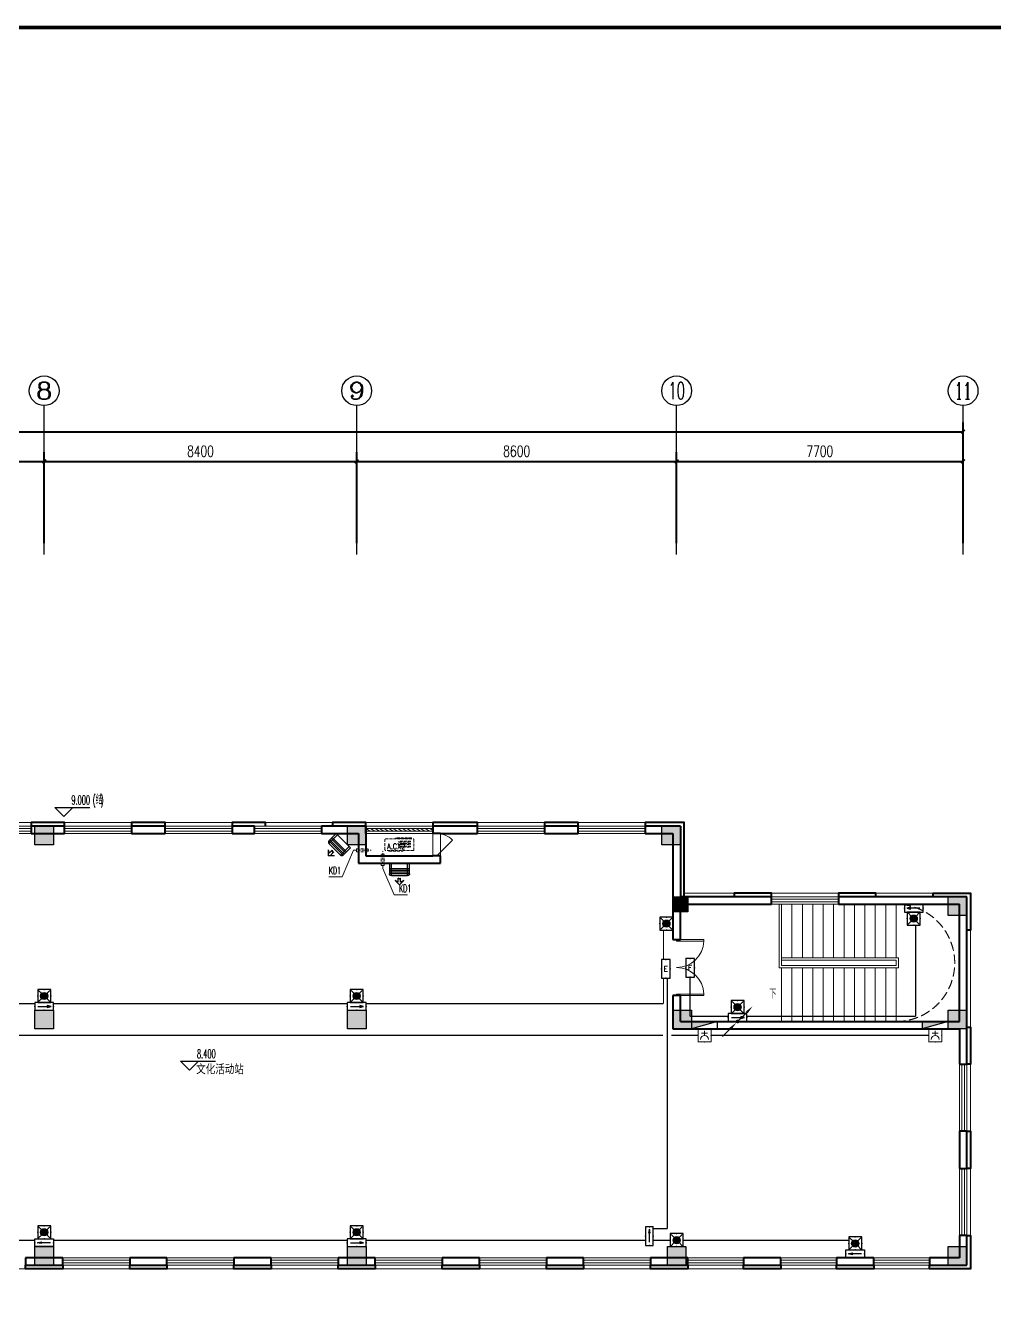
# Model space of a CAD drawing. Extents: x 491024 to 1725648, y 860327 to 1705161.
# Drawn here: x 806231 to 832273, y 1017576 to 1051969 of the extents above; entities that cross this region are included whole.
import ezdxf
from ezdxf.enums import TextEntityAlignment as Align

# ---------------------------------------------------------------- set-up
doc = ezdxf.new("R2010")
doc.units = 0
doc.header["$LTSCALE"] = 1000
doc.header["$MEASUREMENT"] = 0
for name, pattern in [('__DASH', [0.35, 0.25, -0.1]), ('DASH', [0.35, 0.25, -0.1]), ('HIDDEN', [0.375, 0.25, -0.125])]:
    doc.linetypes.add(name, pattern=pattern)
doc.layers.get('Defpoints').update_dxf_attribs({"color": 8})
for name, color, linetype in [('A-AC', 8, 'Continuous'), ('AXIS', 8, 'Continuous'), ('AXIS_TEXT', 8, 'Continuous'), ('C-AXIS(轴号)', 8, 'Continuous'), ('C-AXIS-T(字)', 8, 'Continuous'), ('DIM_ELEV', 8, 'Continuous'), ('DIM_SYMB', 8, 'Continuous'), ('EQUIP-照明', 3, 'Continuous'), ('EQUIP_消火栓', 7, 'Continuous'), ('LWIRE', 4, 'Continuous'), ('PUB_TEXT', 8, 'Continuous'), ('S-COLU-HATCH', 8, 'Continuous'), ('S-COLU-LINE1', 8, 'Continuous'), ('WIRE-应急', 1, 'DASH'), ('图框', 140, 'Continuous')]:
    doc.layers.add(name, color=color, linetype=linetype)
for name, color, linetype, lineweight in [('EQUIP-消防', 3, 'Continuous', 18), ('STAIR', 8, 'Continuous', 18), ('WALL', 8, 'Continuous', 40), ('WINDOW', 8, 'Continuous', 15), ('ZC', 6, 'Continuous', 40), ('平面-看线', 8, 'Continuous', 15), ('平面-空调室内机', 8, 'Continuous', 9), ('平面-空调预留孔', 8, 'Continuous', 15)]:
    doc.layers.add(name, color=color, linetype=linetype, lineweight=lineweight)
doc.styles.add('_TCH_AXIS', font='COMPLEX', dxfattribs={"bigfont": 'GBCBIG'})
doc.styles.add('_TCH_DIM', font='SIMPLEX.shx', dxfattribs={"width": 0.7, "bigfont": 'GBCBIG.shx'})
doc.styles.add('_TCH_DIM_T3', font='SIMPLEX', dxfattribs={"width": 0.705882, "bigfont": 'GBCBIG'})
doc.styles.add('_TEL_DIM', font='SIMPLEX', dxfattribs={"width": 0.8, "height": 3.5, "bigfont": 'HZTXT'})
doc.styles.add('COMPLEX', font='COMPLEX')
doc.styles.get("Standard").update_dxf_attribs({"font": 'gbenor.shx', "bigfont": 'gbcbig.shx'})
doc.dimstyles.new('_TCH_ARCH&&100', dxfattribs={"dimtxt": 297.5, "dimasz": 100, "dimexe": 250, "dimexo": 300, "dimgap": 126.25, "dimtad": 1, "dimdec": 0, "dimzin": 0, "dimdsep": 46, "dimtxsty": '_TCH_DIM_T3', "dimblk": 'ARCHTICK', "dimcen": 0.09, "dimclrt": 7, "dimazin": 2, "dimtfac": 1, "dimtdec": 0, "dimtix": 1, "dimtmove": 2, "dimatfit": 3, "dimfxl": 1, "dimtolj": 1, "dimtzin": 0, "dimarcsym": 0})

# ---------------------------------------------------------------- blocks, each defined once
blk = doc.blocks.new('dongkong')
at = {"layer": '平面-空调预留孔', "linetype": 'HIDDEN', "ltscale": 0.3}
for p, q in [((-603796, 210900), (-603796, 210431)), ((-603836, 210821), (-603836, 210511)), ((-603836, 210821), (-603756, 210821)), ((-603756, 210821), (-603756, 210511))]:
    blk.add_line(p, q, dxfattribs=at)
blk.add_lwpolyline([(-603756, 210511), (-603836, 210511)], dxfattribs=at)
blk = doc.blocks.new('QER5Y5WE3')
for p, q in [((-194, 188), (-1, 388)), ((72, 389), (-156, 153)), ((360, -17), (-29, 359)), ((389, 14), (0, 389)), ((72, 389), (387, 86)), ((236, 408), (404, 419)), ((326, 383), (236, 408)), ((326, 383), (253, 308)), ((399, 251), (404, 419)), ((194, -188), (-194, 188)), ((292, -73), (-90, 296)), ((321, -43), (-61, 326)), ((387, 86), (159, -151)), ((388, 13), (194, -188)), ((297, 307), (253, 308)), ((299, 264), (297, 307)), ((372, 340), (299, 264)), ((399, 251), (372, 340))]:
    blk.add_line(p, q)
for centre, start, end in [((36, 352), 46.0154, 136.0154), ((351, 49), 316.0154, 46.0154)]:
    blk.add_arc(centre, 51.3, start, end)
blk = doc.blocks.new('ferre')
at = {"layer": '平面-空调预留孔', "linetype": 'DASH', "ltscale": 0.3}
for p, q in [((93393, 115403), (93393, 115393)), ((93403, 115383), (93756, 115383)), ((93766, 115393), (93766, 115403))]:
    blk.add_line(p, q, dxfattribs=at)
blk.add_lwpolyline([(94046, 115403), (93306, 115403, -0.414214), (93286, 115423), (93286, 115693, -0.414214), (93306, 115713), (94046, 115713, -0.414214), (94066, 115693), (94066, 115423, -0.414214)], format="xyb", close=True, dxfattribs=at)
for points in [[(93997, 115743), (93577, 115743), (93577, 115727), (93997, 115727)], [(93975, 115655), (93660, 115655), (93660, 115626), (93975, 115626)], [(93975, 115589), (93660, 115589), (93660, 115560), (93975, 115560)], [(93975, 115523), (93660, 115523), (93660, 115494), (93975, 115494)]]:
    blk.add_lwpolyline(points, close=True, dxfattribs=at)
for centre, start, end in [((93403, 115393), 180, 270), ((93756, 115393), 270, 0)]:
    blk.add_arc(centre, 10, start, end, dxfattribs=at)
at = {"layer": '平面-空调预留孔', "linetype": 'DASH', "ltscale": 0.3, "style": '_TCH_DIM', "width": 0.705882}
blk.add_text('A.CX2', height=146.9, dxfattribs=at).set_placement((93345, 115443))
blk = doc.blocks.new('fergve')
blk.add_blockref('ferre', (25670, -60416))
blk = doc.blocks.new('rewerwer')
at = {"layer": 'S-COLU-HATCH'}
h = blk.add_hatch(color=256, dxfattribs=at)
h.dxf.hatch_style = 1
h.paths.add_polyline_path([(1340138, 1149256), (1340638, 1149256), (1340638, 1148756), (1340138, 1148756)])
h = blk.add_hatch(color=256, dxfattribs=at)
h.dxf.hatch_style = 1
h.paths.add_polyline_path([(1348538, 1149256), (1349038, 1149256), (1349038, 1148756), (1348538, 1148756)])
h = blk.add_hatch(color=256, dxfattribs=at)
h.dxf.hatch_style = 1
h.paths.add_polyline_path([(1356988, 1149256), (1357488, 1149256), (1357488, 1148756), (1356988, 1148756)])
h = blk.add_hatch(color=256, dxfattribs=at)
h.dxf.hatch_style = 1
h.paths.add_polyline_path([(1357288, 1147356), (1357688, 1147356), (1357688, 1146956), (1357288, 1146956)])
h = blk.add_hatch(color=256, dxfattribs=at)
h.dxf.hatch_style = 1
h.paths.add_polyline_path([(1364688, 1147356), (1365188, 1147356), (1365188, 1146856), (1364688, 1146856)])
h = blk.add_hatch(color=256, dxfattribs=at)
h.dxf.hatch_style = 1
h.paths.add_polyline_path([(1340138, 1144306), (1340638, 1144306), (1340638, 1143806), (1340138, 1143806)])
h = blk.add_hatch(color=256, dxfattribs=at)
h.dxf.hatch_style = 1
h.paths.add_polyline_path([(1348538, 1144306), (1349038, 1144306), (1349038, 1143806), (1348538, 1143806)])
h = blk.add_hatch(color=256, dxfattribs=at)
h.dxf.hatch_style = 1
h.paths.add_polyline_path([(1357288, 1144306), (1357788, 1144306), (1357788, 1143806), (1357288, 1143806)])
h = blk.add_hatch(color=256, dxfattribs=at)
h.dxf.hatch_style = 1
h.paths.add_polyline_path([(1364688, 1144306), (1365188, 1144306), (1365188, 1143806), (1364688, 1143806)])
h = blk.add_hatch(color=256, dxfattribs=at)
h.dxf.hatch_style = 1
h.paths.add_polyline_path([(1340138, 1137956), (1340638, 1137956), (1340638, 1137456), (1340138, 1137456)])
h = blk.add_hatch(color=256, dxfattribs=at)
h.dxf.hatch_style = 1
h.paths.add_polyline_path([(1348538, 1137956), (1349038, 1137956), (1349038, 1137456), (1348538, 1137456)])
h = blk.add_hatch(color=256, dxfattribs=at)
h.dxf.hatch_style = 1
h.paths.add_polyline_path([(1357138, 1137956), (1357638, 1137956), (1357638, 1137456), (1357138, 1137456)])
h = blk.add_hatch(color=256, dxfattribs=at)
h.dxf.hatch_style = 1
h.paths.add_polyline_path([(1364688, 1137956), (1365188, 1137956), (1365188, 1137456), (1364688, 1137456)])
at = {"layer": 'S-COLU-LINE1'}
for points in [[(1340138, 1149256), (1340638, 1149256), (1340638, 1148756), (1340138, 1148756)], [(1348538, 1149256), (1349038, 1149256), (1349038, 1148756), (1348538, 1148756)], [(1356988, 1149256), (1357488, 1149256), (1357488, 1148756), (1356988, 1148756)], [(1357288, 1147356), (1357688, 1147356), (1357688, 1146956), (1357288, 1146956)], [(1364688, 1147356), (1365188, 1147356), (1365188, 1146856), (1364688, 1146856)], [(1340138, 1144306), (1340638, 1144306), (1340638, 1143806), (1340138, 1143806)], [(1348538, 1144306), (1349038, 1144306), (1349038, 1143806), (1348538, 1143806)], [(1357288, 1144306), (1357788, 1144306), (1357788, 1143806), (1357288, 1143806)], [(1364688, 1144306), (1365188, 1144306), (1365188, 1143806), (1364688, 1143806)], [(1340138, 1137956), (1340638, 1137956), (1340638, 1137456), (1340138, 1137456)], [(1348538, 1137956), (1349038, 1137956), (1349038, 1137456), (1348538, 1137456)], [(1357138, 1137956), (1357638, 1137956), (1357638, 1137456), (1357138, 1137456)], [(1364688, 1137956), (1365188, 1137956), (1365188, 1137456), (1364688, 1137456)]]:
    blk.add_lwpolyline(points, close=True, dxfattribs=at)
blk = doc.blocks.new('_ArchTick')
at = {"color": 0, "linetype": 'ByBlock', "const_width": 0.4}
blk.add_lwpolyline([(-0.5, -0.5), (0.5, 0.5)], dxfattribs=at)
blk = doc.blocks.new('*D102')
at = {"layer": 'AXIS', "color": 0, "lineweight": -2, "transparency": 16777216}
for p, q in [((1293188, 1002439), (1293188, 1005689)), ((1365088, 1002439), (1365088, 1005689)), ((1293188, 1005439), (1365088, 1005439))]:
    blk.add_line(p, q, dxfattribs=at)
at = {"layer": 'Defpoints', "color": 0, "transparency": 16777216}
for p in [(1365088, 1005439), (1293188, 1002139), (1365088, 1002139)]:
    blk.add_point(p, dxfattribs=at)
at = {"layer": 'AXIS', "color": 0, "lineweight": -2, "transparency": 16777216, "xscale": 100, "yscale": 100, "zscale": 100, "rotation": 180}
blk.add_blockref('_ArchTick', (1293188, 1005439), dxfattribs=at)
at = {"layer": 'AXIS', "color": 0, "lineweight": -2, "transparency": 16777216, "xscale": 100, "yscale": 100, "zscale": 100}
blk.add_blockref('_ArchTick', (1365088, 1005439), dxfattribs=at)
at = {"layer": 'AXIS', "color": 7, "transparency": 16777216, "insert": (1329138, 1005714), "char_height": 297.5, "attachment_point": 5, "style": '_TCH_DIM_T3'}
blk.add_mtext('\\A1;71900', dxfattribs=at)
blk = doc.blocks.new('*D94')
at = {"layer": 'AXIS', "color": 0, "lineweight": -2, "transparency": 16777216}
for p, q in [((1332588, 1002439), (1332588, 1004889)), ((1332588, 1004639), (1340388, 1004639)), ((1340388, 1002439), (1340388, 1004889))]:
    blk.add_line(p, q, dxfattribs=at)
at = {"layer": 'Defpoints', "color": 0, "transparency": 16777216}
for p in [(1340388, 1004639), (1332588, 1002139), (1340388, 1002139)]:
    blk.add_point(p, dxfattribs=at)
at = {"layer": 'AXIS', "color": 0, "lineweight": -2, "transparency": 16777216, "xscale": 100, "yscale": 100, "zscale": 100, "rotation": 180}
blk.add_blockref('_ArchTick', (1332588, 1004639), dxfattribs=at)
at = {"layer": 'AXIS', "color": 0, "lineweight": -2, "transparency": 16777216, "xscale": 100, "yscale": 100, "zscale": 100}
blk.add_blockref('_ArchTick', (1340388, 1004639), dxfattribs=at)
at = {"layer": 'AXIS', "color": 7, "transparency": 16777216, "insert": (1336488, 1004914), "char_height": 297.5, "attachment_point": 5, "style": '_TCH_DIM_T3'}
blk.add_mtext('\\A1;7800', dxfattribs=at)
blk = doc.blocks.new('*D93')
at = {"layer": 'AXIS', "color": 0, "lineweight": -2, "transparency": 16777216}
for p, q in [((1340388, 1002439), (1340388, 1004889)), ((1340388, 1004639), (1348788, 1004639)), ((1348788, 1002439), (1348788, 1004889))]:
    blk.add_line(p, q, dxfattribs=at)
at = {"layer": 'Defpoints', "color": 0, "transparency": 16777216}
for p in [(1348788, 1004639), (1340388, 1002139), (1348788, 1002139)]:
    blk.add_point(p, dxfattribs=at)
at = {"layer": 'AXIS', "color": 0, "lineweight": -2, "transparency": 16777216, "xscale": 100, "yscale": 100, "zscale": 100, "rotation": 180}
blk.add_blockref('_ArchTick', (1340388, 1004639), dxfattribs=at)
at = {"layer": 'AXIS', "color": 0, "lineweight": -2, "transparency": 16777216, "xscale": 100, "yscale": 100, "zscale": 100}
blk.add_blockref('_ArchTick', (1348788, 1004639), dxfattribs=at)
at = {"layer": 'AXIS', "color": 7, "transparency": 16777216, "insert": (1344588, 1004914), "char_height": 297.5, "attachment_point": 5, "style": '_TCH_DIM_T3'}
blk.add_mtext('\\A1;8400', dxfattribs=at)
blk = doc.blocks.new('*D92')
at = {"layer": 'AXIS', "color": 0, "lineweight": -2, "transparency": 16777216}
for p, q in [((1348788, 1002439), (1348788, 1004889)), ((1348788, 1004639), (1357388, 1004639)), ((1357388, 1002439), (1357388, 1004889))]:
    blk.add_line(p, q, dxfattribs=at)
at = {"layer": 'Defpoints', "color": 0, "transparency": 16777216}
for p in [(1357388, 1004639), (1348788, 1002139), (1357388, 1002139)]:
    blk.add_point(p, dxfattribs=at)
at = {"layer": 'AXIS', "color": 0, "lineweight": -2, "transparency": 16777216, "xscale": 100, "yscale": 100, "zscale": 100, "rotation": 180}
blk.add_blockref('_ArchTick', (1348788, 1004639), dxfattribs=at)
at = {"layer": 'AXIS', "color": 0, "lineweight": -2, "transparency": 16777216, "xscale": 100, "yscale": 100, "zscale": 100}
blk.add_blockref('_ArchTick', (1357388, 1004639), dxfattribs=at)
at = {"layer": 'AXIS', "color": 7, "transparency": 16777216, "insert": (1353088, 1004914), "char_height": 297.5, "attachment_point": 5, "style": '_TCH_DIM_T3'}
blk.add_mtext('\\A1;8600', dxfattribs=at)
blk = doc.blocks.new('*D91')
at = {"layer": 'AXIS', "color": 0, "lineweight": -2, "transparency": 16777216}
for p, q in [((1357388, 1002439), (1357388, 1004889)), ((1357388, 1004639), (1365088, 1004639)), ((1365088, 1002439), (1365088, 1004889))]:
    blk.add_line(p, q, dxfattribs=at)
at = {"layer": 'Defpoints', "color": 0, "transparency": 16777216}
for p in [(1365088, 1004639), (1357388, 1002139), (1365088, 1002139)]:
    blk.add_point(p, dxfattribs=at)
at = {"layer": 'AXIS', "color": 0, "lineweight": -2, "transparency": 16777216, "xscale": 100, "yscale": 100, "zscale": 100, "rotation": 180}
blk.add_blockref('_ArchTick', (1357388, 1004639), dxfattribs=at)
at = {"layer": 'AXIS', "color": 0, "lineweight": -2, "transparency": 16777216, "xscale": 100, "yscale": 100, "zscale": 100}
blk.add_blockref('_ArchTick', (1365088, 1004639), dxfattribs=at)
at = {"layer": 'AXIS', "color": 7, "transparency": 16777216, "insert": (1361238, 1004914), "char_height": 297.5, "attachment_point": 5, "style": '_TCH_DIM_T3'}
blk.add_mtext('\\A1;7700', dxfattribs=at)
blk = doc.blocks.new('$DorLib2D$00000114')
at = {"color": 0}
blk.add_line((0.5, 0), (-0.207, 0.707), dxfattribs=at)
blk.add_arc((0.5, 0), 1, 135, 180, dxfattribs=at)
blk = doc.blocks.new('$WINLIB2D$00000001')
at = {"color": 0}
for points in [[(-0.5, 0.5), (-0.5, -0.5)], [(-0.5, 0.5), (0.5, 0.5)], [(0.5, -0.5), (0.5, 0.5)], [(0.5, 0.167), (-0.5, 0.167)], [(0.5, -0.167), (-0.5, -0.167)], [(-0.5, -0.5), (0.5, -0.5)]]:
    blk.add_lwpolyline(points, dxfattribs=at)
blk = doc.blocks.new('$DorLib2D$00000002')
for p, q in [((-0.5, 0), (-0.5, 0.4875)), ((-0.475, 0.4875), (-0.5, 0.4875)), ((-0.475, 0), (-0.475, 0.4875)), ((0.475, 0), (0.475, 0.4875)), ((0.475, 0.4875), (0.5, 0.4875)), ((0.5, 0), (0.5, 0.4875)), ((-0.5, 0), (-0.475, 0)), ((0.5, 0), (0.475, 0))]:
    blk.add_line(p, q)
at = {"lineweight": 13}
for centre, start, end in [((-0.4875, 0), 0, 88.53072), ((0.4875, 0), 91.46928, 180)]:
    blk.add_arc(centre, 0.4875, start, end, dxfattribs=at)
blk = doc.blocks.new('$WINLIB2D$00000039')
at = {"color": 0}
for points in [[(-0.5, 0.5), (-0.5, -0.5)], [(0.5, 0.5), (-0.5, 0.5)], [(0.5, -0.5), (0.5, 0.5)], [(-0.5, 0.167), (0.5, 0.167)], [(-0.452, -0.167), (-0.5, 0.084)], [(-0.384, -0.167), (-0.448, 0.167)], [(-0.316, -0.167), (-0.38, 0.167)], [(-0.248, -0.167), (-0.312, 0.167)], [(-0.18, -0.167), (-0.244, 0.167)], [(-0.112, -0.167), (-0.176, 0.167)], [(-0.044, -0.167), (-0.108, 0.167)], [(0.024, -0.167), (-0.04, 0.167)], [(0.092, -0.167), (0.028, 0.167)], [(0.16, -0.167), (0.096, 0.167)], [(0.228, -0.167), (0.164, 0.167)], [(0.296, -0.167), (0.232, 0.167)], [(0.364, -0.167), (0.3, 0.167)], [(0.432, -0.167), (0.368, 0.167)], [(0.5, -0.167), (0.436, 0.167)], [(-0.5, -0.167), (0.5, -0.167)], [(0.5, -0.5), (-0.5, -0.5)]]:
    blk.add_lwpolyline(points, dxfattribs=at)
blk = doc.blocks.new('_AXISO')
blk.add_circle((0, 0), 0.5)
at = {"layer": 'AXIS_TEXT', "style": 'COMPLEX', "width": 1.041667}
blk.add_attdef('A', text='', height=0.56, dxfattribs=at).set_placement((-0.25, -0.28), (0.25, -0.28), align=Align.FIT)
blk = doc.blocks.new('$equip$00002656')
for p, q in [((-0.5, 1), (-0.5, 0)), ((0.5, 1), (-0.5, 1)), ((0.5, 0), (0.5, 1)), ((-0.5, 0), (0.5, 0)), ((-0.219, 0.331), (0.222, 0.331)), ((0, 0.5), (0, 0.15))]:
    blk.add_line(p, q)
at = {"const_width": 0.04}
blk.add_lwpolyline([(-0.5, 1), (0.5, 1), (0.5, 0), (-0.5, 0), (-0.5, 1), (0.5, 1)], dxfattribs=at)
blk.add_arc((0, 0.8), 0.3, 180, 0)
for p in [(0, 1), (-0.5, 0.5), (0, 0), (0.5, 0.5)]:
    blk.add_point(p)
at = {"color": 7, "flags": 1}
for tag, height, p in [('A', 0.00002, (0, 0)), ('B', 0.4, (0.762, 0.292))]:
    blk.add_attdef(tag, text='', height=height, dxfattribs=at).set_placement(p, align=Align.MIDDLE_CENTER)
blk = doc.blocks.new('$equip$00002540')
blk.add_hatch(color=256).paths.add_polyline_path([(0.24, 0.372), (0.24, 0.228), (0.528, 0.3)])
for p, q in [((-0.72, 0.6), (-0.72, 0)), ((0.72, 0.6), (-0.72, 0.6)), ((-0.72, 0), (0.72, 0)), ((0.24, 0.372), (0.24, 0.228)), ((0.528, 0.3), (0.24, 0.372)), ((0.24, 0.228), (0.528, 0.3)), ((0.72, 0), (0.72, 0.6))]:
    blk.add_line(p, q)
at = {"color": 7}
blk.add_line((-0.48, 0.3), (0.48, 0.3), dxfattribs=at)
at = {"const_width": 0.04}
blk.add_lwpolyline([(-0.72, 0.6), (-0.72, 0), (0.72, 0), (0.72, 0.6), (-0.72, 0.6), (-0.72, 0)], dxfattribs=at)
for p in [(-0.72, 0.3), (0, 0.6), (0, 0), (0.72, 0.3)]:
    blk.add_point(p)
at = {"color": 7, "style": '_TEL_DIM', "flags": 1}
blk.add_attdef('A', text='', height=0.00002, dxfattribs=at).set_placement((0, 0), align=Align.MIDDLE_CENTER)
blk = doc.blocks.new('$equip$00002604')
blk.add_hatch(color=256).paths.add_polyline_path([(0.275, 0.5, 1), (-0.274, 0.5, 1)])
for p, q in [((-0.429, 0.929), (-0.194, 0.694)), ((-0.429, 0.071), (-0.194, 0.306)), ((0.194, 0.694), (0.429, 0.929)), ((0.194, 0.306), (0.429, 0.071))]:
    blk.add_line(p, q)
at = {"const_width": 0.04}
blk.add_lwpolyline([(-0.5, 1), (-0.5, 0), (0.5, 0), (0.5, 1), (-0.5, 1), (-0.5, 0)], dxfattribs=at)
blk.add_lwpolyline([(-0.5, 1), (-0.5, 0), (0.5, 0), (0.5, 1)], close=True)
blk.add_circle((0, 0.5), 0.275)
for p in [(0, 1), (-0.5, 0.5), (0, 0), (0.5, 0.5)]:
    blk.add_point(p)
at = {"color": 7, "style": '_TEL_DIM', "flags": 1}
blk.add_attdef('A', text='', height=0.000025, dxfattribs=at).set_placement((0, 0), align=Align.MIDDLE_CENTER)
blk = doc.blocks.new('$equip$00002534')
for p, q in [((-0.72, 0.66), (-0.72, 0)), ((0.72, 0.66), (-0.72, 0.66)), ((-0.72, 0), (0.72, 0)), ((0.72, 0), (0.72, 0.66))]:
    blk.add_line(p, q)
at = {"const_width": 0.04}
blk.add_lwpolyline([(-0.72, 0.66), (-0.72, 0), (0.72, 0), (0.72, 0.66), (-0.72, 0.66), (-0.72, 0)], dxfattribs=at)
for p in [(-0.72, 0.33), (0, 0.66), (0, 0), (0.72, 0.33)]:
    blk.add_point(p)
at = {"color": 7, "style": '_TEL_DIM'}
blk.add_attdef('$TEXT$', text='', height=0.4, dxfattribs=at).set_placement((0, 0.33), align=Align.MIDDLE_CENTER)
at = {"color": 7, "style": '_TEL_DIM', "flags": 1}
blk.add_attdef('A', text='', height=0.00002, dxfattribs=at).set_placement((0, 0), align=Align.MIDDLE_CENTER)
blk = doc.blocks.new('$TelecSys$00000081')
for p, q in [((0.104, 0.104), (0.104, 0.104)), ((-1.15, -1.15), (-0.55, -0.55)), ((-0.104, -0.104), (-0.104, -0.104))]:
    blk.add_line(p, q)
at = {"const_width": 0.142}
blk.add_lwpolyline([(0.071, 0, 1), (-0.071, 0, 1)], format="xyb", close=True, dxfattribs=at)
blk.add_solid([(-0.62, -0.48), (-0.48, -0.62), (-0.1, -0.1)])
at = {"width": 0.8, "flags": 9}
blk.add_attdef('A', (0, 0), '', height=0.00002, rotation=180, dxfattribs=at)
blk = doc.blocks.new('$TelecSys$00000079')
for p, q in [((0.7, 0.7), (0, 0)), ((0.104, 0.104), (0.104, 0.104)), ((-0.104, -0.104), (-0.104, -0.104))]:
    blk.add_line(p, q)
at = {"const_width": 0.142}
blk.add_lwpolyline([(-0.071, 0, 1), (0.071, 0, 1)], format="xyb", close=True, dxfattribs=at)
blk.add_solid([(0.63, 0.77), (0.77, 0.63), (1.15, 1.15)])
at = {"width": 0.8, "flags": 9}
blk.add_attdef('A', (0, 0), '', height=0.00002, dxfattribs=at)
blk = doc.blocks.new('$TwtSys$00000434')
at = {"color": 252}
for p, q in [((-0.5, 0.5), (-0.5, -0.5)), ((-0.5, -0.5), (0.5, 0.5)), ((0.5, 0.5), (-0.5, 0.5)), ((0.5, -0.5), (0.5, 0.5)), ((-0.5, -0.5), (0.5, -0.5))]:
    blk.add_line(p, q, dxfattribs=at)
blk.add_solid([(0.5, -0.5), (0.5, 0.5), (-0.5, -0.5)], dxfattribs=at)
blk = doc.blocks.new('A$C13625844')
at = {"layer": 'EQUIP_消火栓', "xscale": -700, "yscale": -200, "zscale": 700, "rotation": 359.9999999996917}
for p in [(60800, 3750), (67000, 3750)]:
    blk.add_blockref('$TwtSys$00000434', p, dxfattribs=at)
blk = doc.blocks.new('ASDFASDFAHHH')
at = {"layer": 'C-AXIS(轴号)', "color": 8}
for p, q in [((1340387.7, 1002139.4), (1340387.7, 1006139.4)), ((1348787.7, 1002139.4), (1348787.7, 1006139.4)), ((1357387.7, 1002139.4), (1357387.7, 1006139.4)), ((1365087.7, 1002139.4), (1365087.7, 1006139.4))]:
    blk.add_line(p, q, dxfattribs=at)
at = {"layer": 'DIM_ELEV', "color": 8}
for p, q in [((1340916.6, 995102.1), (1340676.6, 995342.1)), ((1340676.6, 995342.1), (1341611.9, 995342.1)), ((1340916.6, 995102.1), (1341156.6, 995342.1)), ((1344293.2, 988281.6), (1344053.2, 988521.6)), ((1344053.2, 988521.6), (1344988.5, 988521.6)), ((1344293.2, 988281.6), (1344533.2, 988521.6))]:
    blk.add_line(p, q, dxfattribs=at)
at = {"layer": 'DIM_SYMB', "color": 8}
blk.add_lwpolyline([(1360067.7, 990339.4, 0, 0, 0), (1364137.7, 990339.4, 0, 0, 0), (1364137.7, 991989.4, 0, 0, 0), (1360587.7, 991989.4, 64, 0, 0), (1360347.7, 991989.4, 0, 0, 0)], format="xyseb", dxfattribs=at)
at = {"layer": 'STAIR', "color": 8}
for p, q in [((1360147.7, 991029.4), (1360147.7, 992739.4)), ((1360147.7, 992739.4), (1360207.7, 992739.4)), ((1360207.7, 992739.4), (1363287.7, 992739.4)), ((1360207.7, 992739.4), (1360207.7, 991299.4)), ((1360207.7, 991089.4), (1360207.7, 992739.4)), ((1360487.7, 992739.4), (1360487.7, 991299.4)), ((1360767.7, 992739.4), (1360767.7, 991299.4)), ((1361047.7, 992739.4), (1361047.7, 991299.4)), ((1361327.7, 992739.4), (1361327.7, 991299.4)), ((1361607.7, 992739.4), (1361607.7, 991299.4)), ((1361887.7, 992739.4), (1361887.7, 991299.4)), ((1362167.7, 992739.4), (1362167.7, 991299.4)), ((1362447.7, 992739.4), (1362447.7, 991299.4)), ((1362727.7, 992739.4), (1362727.7, 991299.4)), ((1363007.7, 992739.4), (1363007.7, 991299.4)), ((1363287.7, 992739.4), (1363287.7, 991299.4)), ((1364987.7, 992739.4), (1363287.7, 992739.4)), ((1363287.7, 992739.4), (1363287.7, 991299.4)), ((1364987.7, 989589.4), (1364987.7, 992739.4)), ((1360207.7, 991299.4), (1360207.7, 991239.4)), ((1360207.7, 991299.4), (1363347.7, 991299.4)), ((1360207.7, 991299.4), (1360207.7, 991239.4)), ((1360207.7, 991239.4), (1363287.7, 991239.4)), ((1360207.7, 991239.4), (1363287.7, 991239.4)), ((1360207.7, 991239.4), (1360207.7, 991089.4)), ((1363287.7, 991239.4), (1363287.7, 991089.4)), ((1363287.7, 991239.4), (1363287.7, 991089.4)), ((1363347.7, 991299.4), (1363347.7, 991029.4)), ((1363347.7, 991029.4), (1360147.7, 991029.4)), ((1363287.7, 991089.4), (1360207.7, 991089.4)), ((1363287.7, 991089.4), (1360207.7, 991089.4)), ((1360207.7, 989589.4), (1360207.7, 991029.4)), ((1360487.7, 989589.4), (1360487.7, 991029.4)), ((1360767.7, 989589.4), (1360767.7, 991029.4)), ((1361047.7, 989589.4), (1361047.7, 991029.4)), ((1361327.7, 989589.4), (1361327.7, 991029.4)), ((1361607.7, 989589.4), (1361607.7, 991029.4)), ((1361887.7, 989589.4), (1361887.7, 991029.4)), ((1362167.7, 989589.4), (1362167.7, 991029.4)), ((1362447.7, 989589.4), (1362447.7, 991029.4)), ((1362727.7, 989589.4), (1362727.7, 991029.4)), ((1363007.7, 989589.4), (1363007.7, 991029.4)), ((1363287.7, 989589.4), (1363287.7, 991029.4)), ((1363287.7, 991029.4), (1363287.7, 989589.4)), ((1363287.7, 989589.4), (1360207.7, 989589.4)), ((1363287.7, 989589.4), (1364987.7, 989589.4))]:
    blk.add_line(p, q, dxfattribs=at)
at = {"layer": 'STAIR', "color": 8, "linetype": '__DASH'}
blk.add_arc((1363287.7, 991164.4), 1575, 270, 90, dxfattribs=at)
at = {"layer": 'WALL', "color": 8}
for p, q in [((1340937.7, 994839.4), (1340037.7, 994839.4)), ((1340037.7, 994839.4), (1340037.7, 994639.4)), ((1340037.7, 994639.4), (1340937.7, 994639.4)), ((1340937.7, 994639.4), (1340937.7, 994839.4)), ((1343637.7, 994839.4), (1342737.7, 994839.4)), ((1342737.7, 994839.4), (1342737.7, 994639.4)), ((1342737.7, 994639.4), (1343637.7, 994639.4)), ((1343637.7, 994639.4), (1343637.7, 994839.4)), ((1346037.7, 994839.4), (1345437.7, 994839.4)), ((1345437.7, 994839.4), (1345437.7, 994639.4)), ((1345437.7, 994639.4), (1346037.7, 994639.4)), ((1346037.7, 994639.4), (1346037.7, 994839.4)), ((1348937.7, 994839.4), (1347837.7, 994839.4)), ((1347837.7, 994839.4), (1347837.7, 994639.4)), ((1347837.7, 994639.4), (1348837.7, 994639.4)), ((1348837.7, 994639.4), (1348837.7, 993839.4)), ((1349037.7, 994839.4), (1348937.7, 994839.4)), ((1349037.7, 994639.4), (1349037.7, 994839.4)), ((1349037.7, 994639.4), (1349037.7, 994039.4)), ((1350937.7, 994839.4), (1350837.7, 994839.4)), ((1350837.7, 994839.4), (1350837.7, 994639.4)), ((1351037.7, 994639.4), (1350837.7, 994639.4)), ((1352037.7, 994839.4), (1350937.7, 994839.4)), ((1351037.7, 994639.4), (1352037.7, 994639.4)), ((1352037.7, 994639.4), (1352037.7, 994839.4)), ((1354737.7, 994839.4), (1353837.7, 994839.4)), ((1353837.7, 994839.4), (1353837.7, 994639.4)), ((1353837.7, 994639.4), (1354737.7, 994639.4)), ((1354737.7, 994639.4), (1354737.7, 994839.4)), ((1357487.7, 994839.4), (1356537.7, 994839.4)), ((1356537.7, 994839.4), (1356537.7, 994639.4)), ((1356537.7, 994639.4), (1357287.7, 994639.4)), ((1357287.7, 994639.4), (1357287.7, 992839.4)), ((1357487.7, 994839.4), (1357487.7, 992939.4)), ((1349037.7, 994039.4), (1350837.7, 994039.4)), ((1351037.7, 994039.4), (1350837.7, 994039.4)), ((1351037.7, 993839.4), (1351037.7, 994039.4)), ((1348837.7, 993839.4), (1351037.7, 993839.4)), ((1359937.7, 992939.4), (1357487.7, 992939.4)), ((1359937.7, 992739.4), (1359937.7, 992939.4)), ((1365187.7, 992939.4), (1361737.7, 992939.4)), ((1361737.7, 992939.4), (1361737.7, 992739.4)), ((1365187.7, 989489.4), (1365187.7, 992939.4)), ((1357287.7, 992839.4), (1357287.7, 991789.4)), ((1357487.7, 991789.4), (1357487.7, 992739.4)), ((1357487.7, 992739.4), (1359937.7, 992739.4)), ((1361737.7, 992739.4), (1364987.7, 992739.4)), ((1364987.7, 989589.4), (1364987.7, 992739.4)), ((1357287.7, 991789.4), (1357487.7, 991789.4)), ((1357487.7, 990289.4), (1357287.7, 990289.4)), ((1357287.7, 990289.4), (1357287.7, 989389.4)), ((1357487.7, 989589.4), (1357487.7, 990289.4)), ((1357487.7, 989589.4), (1364987.7, 989589.4)), ((1365187.7, 988439.4), (1365187.7, 989489.4)), ((1357287.7, 989389.4), (1364987.7, 989389.4)), ((1364987.7, 989389.4), (1364987.7, 988439.4)), ((1364987.7, 988439.4), (1365187.7, 988439.4)), ((1365187.7, 986639.4), (1364987.7, 986639.4)), ((1364987.7, 986639.4), (1364987.7, 985639.4)), ((1365187.7, 985639.4), (1365187.7, 986639.4)), ((1364987.7, 985639.4), (1365187.7, 985639.4)), ((1365187.7, 983839.4), (1364987.7, 983839.4)), ((1364987.7, 983839.4), (1364987.7, 983239.4)), ((1365187.7, 983039.4), (1365187.7, 983839.4)), ((1340887.7, 983239.4), (1339887.7, 983239.4)), ((1339887.7, 983239.4), (1339887.7, 983039.4)), ((1339887.7, 983039.4), (1340887.7, 983039.4)), ((1340887.7, 983039.4), (1340887.7, 983239.4)), ((1343687.7, 983239.4), (1342687.7, 983239.4)), ((1342687.7, 983239.4), (1342687.7, 983039.4)), ((1342687.7, 983039.4), (1343687.7, 983039.4)), ((1343687.7, 983039.4), (1343687.7, 983239.4)), ((1346487.7, 983239.4), (1345487.7, 983239.4)), ((1345487.7, 983239.4), (1345487.7, 983039.4)), ((1345487.7, 983039.4), (1346487.7, 983039.4)), ((1346487.7, 983039.4), (1346487.7, 983239.4)), ((1349287.7, 983239.4), (1348287.7, 983239.4)), ((1348287.7, 983239.4), (1348287.7, 983039.4)), ((1348287.7, 983039.4), (1349287.7, 983039.4)), ((1349287.7, 983039.4), (1349287.7, 983239.4)), ((1352087.7, 983239.4), (1351087.7, 983239.4)), ((1351087.7, 983239.4), (1351087.7, 983039.4)), ((1351087.7, 983039.4), (1352087.7, 983039.4)), ((1352087.7, 983039.4), (1352087.7, 983239.4)), ((1354887.7, 983239.4), (1353887.7, 983239.4)), ((1353887.7, 983239.4), (1353887.7, 983039.4)), ((1353887.7, 983039.4), (1354887.7, 983039.4)), ((1354887.7, 983039.4), (1354887.7, 983239.4)), ((1357687.7, 983239.4), (1356687.7, 983239.4)), ((1356687.7, 983239.4), (1356687.7, 983039.4)), ((1356687.7, 983039.4), (1357687.7, 983039.4)), ((1357687.7, 983039.4), (1357687.7, 983239.4)), ((1360187.7, 983239.4), (1359187.7, 983239.4)), ((1359187.7, 983239.4), (1359187.7, 983039.4)), ((1359187.7, 983039.4), (1360187.7, 983039.4)), ((1360187.7, 983039.4), (1360187.7, 983239.4)), ((1362687.7, 983239.4), (1361687.7, 983239.4)), ((1361687.7, 983239.4), (1361687.7, 983039.4)), ((1361687.7, 983039.4), (1362687.7, 983039.4)), ((1362687.7, 983039.4), (1362687.7, 983239.4)), ((1364987.7, 983239.4), (1364187.7, 983239.4)), ((1364187.7, 983239.4), (1364187.7, 983039.4)), ((1364187.7, 983039.4), (1365187.7, 983039.4))]:
    blk.add_line(p, q, dxfattribs=at)
for points in [[(1340937.7, 994839.4), (1340937.7, 994939.4), (1340037.7, 994939.4), (1340037.7, 994839.4)], [(1343637.7, 994839.4), (1343637.7, 994939.4), (1342737.7, 994939.4), (1342737.7, 994839.4)], [(1346337.7, 994839.4), (1346337.7, 994939.4), (1345437.7, 994939.4), (1345437.7, 994839.4)], [(1349037.7, 994839.4), (1349037.7, 994939.4), (1348137.7, 994939.4), (1348137.7, 994839.4)], [(1352037.7, 994839.4), (1352037.7, 994939.4), (1350837.7, 994939.4), (1350837.7, 994839.4)], [(1354737.7, 994839.4), (1354737.7, 994939.4), (1353837.7, 994939.4), (1353837.7, 994839.4)], [(1357587.7, 992939.4), (1357587.7, 994939.4), (1356537.7, 994939.4), (1356537.7, 994839.4)], [(1359937.7, 992939.4), (1359937.7, 993039.4), (1358937.7, 993039.4), (1358937.7, 992939.4)], [(1362737.7, 992939.4), (1362737.7, 993039.4), (1361737.7, 993039.4), (1361737.7, 992939.4)], [(1364287.7, 992939.4), (1364287.7, 993039.4), (1365287.7, 993039.4), (1365287.7, 992039.4), (1365187.7, 992039.4)], [(1365187.7, 989439.4), (1365287.7, 989439.4), (1365287.7, 988439.4), (1365187.7, 988439.4)], [(1365187.7, 986639.4), (1365287.7, 986639.4), (1365287.7, 985639.4), (1365187.7, 985639.4)], [(1365187.7, 983839.4), (1365287.7, 983839.4), (1365287.7, 982939.4), (1364187.7, 982939.4), (1364187.7, 983039.4)], [(1340887.7, 983039.4), (1340887.7, 982939.4), (1339887.7, 982939.4), (1339887.7, 983039.4)], [(1343687.7, 983039.4), (1343687.7, 982939.4), (1342687.7, 982939.4), (1342687.7, 983039.4)], [(1346487.7, 983039.4), (1346487.7, 982939.4), (1345487.7, 982939.4), (1345487.7, 983039.4)], [(1349287.7, 983039.4), (1349287.7, 982939.4), (1348287.7, 982939.4), (1348287.7, 983039.4)], [(1352087.7, 983039.4), (1352087.7, 982939.4), (1351087.7, 982939.4), (1351087.7, 983039.4)], [(1354887.7, 983039.4), (1354887.7, 982939.4), (1353887.7, 982939.4), (1353887.7, 983039.4)], [(1357687.7, 983039.4), (1357687.7, 982939.4), (1356687.7, 982939.4), (1356687.7, 983039.4)], [(1360187.7, 983039.4), (1360187.7, 982939.4), (1359187.7, 982939.4), (1359187.7, 983039.4)], [(1362687.7, 983039.4), (1362687.7, 982939.4), (1361687.7, 982939.4), (1361687.7, 983039.4)]]:
    blk.add_lwpolyline(points, dxfattribs=at)
at = {"layer": 'WINDOW', "color": 8}
for p, q in [((1350837.7, 994039.4), (1350837.7, 994639.4)), ((1351037.7, 994039.4), (1351037.7, 994639.4))]:
    blk.add_line(p, q, dxfattribs=at)
at = {"layer": '平面-看线', "color": 8}
for points in [[(1338237.7, 994939.4), (1340037.7, 994939.4)], [(1340937.7, 994939.4), (1342737.7, 994939.4)], [(1343637.7, 994939.4), (1345437.7, 994939.4)], [(1346337.7, 994939.4), (1348137.7, 994939.4)], [(1349037.7, 994939.4), (1350837.7, 994939.4)], [(1352037.7, 994939.4), (1353837.7, 994939.4)], [(1354737.7, 994939.4), (1356537.7, 994939.4)], [(1358937.7, 993039.4), (1357587.7, 993039.4)], [(1359937.7, 993039.4), (1361737.7, 993039.4)], [(1362737.7, 993039.4), (1364287.7, 993039.4)], [(1365287.7, 992039.4), (1365287.7, 989439.4)], [(1365287.7, 988439.4), (1365287.7, 986639.4)], [(1365287.7, 985639.4), (1365287.7, 983839.4)], [(1338387.7, 982939.4), (1339887.7, 982939.4)], [(1340887.7, 982939.4), (1342687.7, 982939.4)], [(1343687.7, 982939.4), (1345487.7, 982939.4)], [(1346487.7, 982939.4), (1348287.7, 982939.4)], [(1349287.7, 982939.4), (1351087.7, 982939.4)], [(1352087.7, 982939.4), (1353887.7, 982939.4)], [(1354887.7, 982939.4), (1356687.7, 982939.4)], [(1357687.7, 982939.4), (1359187.7, 982939.4)], [(1360187.7, 982939.4), (1361687.7, 982939.4)], [(1362687.7, 982939.4), (1364187.7, 982939.4)]]:
    blk.add_lwpolyline(points, dxfattribs=at)
at = {"layer": '平面-空调预留孔', "color": 8}
for p, q in [((1348703.5, 994189.4), (1348393.9, 993476.7)), ((1348703.5, 994189.4), (1348393.9, 993476.7)), ((1348703.5, 994189.4), (1348393.9, 993476.7)), ((1348703.5, 994189.4), (1348393.9, 993476.7)), ((1349487.7, 993700.3), (1349797.3, 992993.9)), ((1349487.7, 993700.3), (1349797.3, 992993.9)), ((1349487.7, 993700.3), (1349797.3, 992993.9)), ((1349487.7, 993700.3), (1349797.3, 992993.9)), ((1348393.9, 993476.7), (1348039.2, 993476.7)), ((1349797.3, 992993.9), (1350152, 992993.9))]:
    blk.add_line(p, q, dxfattribs=at)
at = {"layer": 'A-AC', "color": 8, "linetype": 'ByBlock', "rotation": 178.9846063388432}
blk.add_blockref('QER5Y5WE3', (1348428.6, 994448.5), dxfattribs=at)
at = {"layer": 'A-AC', "color": 8, "linetype": 'ByBlock', "xscale": -1, "rotation": 136.0153936611567}
blk.add_blockref('QER5Y5WE3', (1349937.7, 993839.4), dxfattribs=at)
at = {"layer": 'C-AXIS(轴号)', "color": 8}
ref = blk.add_blockref('_AXISO', (1340387.7, 1006539.4), dxfattribs=dict(at, xscale=800, yscale=800, zscale=800))
ref.add_attrib('A', '8', dxfattribs={"layer": 'C-AXIS-T(字)', "height": 452.5, "style": '_TCH_AXIS', "width": 1.5}).set_placement((1340161.4, 1006313.1), (1340614, 1006313.1), align=Align.FIT)
ref = blk.add_blockref('_AXISO', (1348787.7, 1006539.4), dxfattribs=dict(at, xscale=800, yscale=800, zscale=800))
ref.add_attrib('A', '9', dxfattribs={"layer": 'C-AXIS-T(字)', "height": 452.5, "style": '_TCH_AXIS', "width": 1.5}).set_placement((1348561.4, 1006313.1), (1349014, 1006313.1), align=Align.FIT)
ref = blk.add_blockref('_AXISO', (1357387.7, 1006539.4), dxfattribs=dict(at, xscale=800, yscale=800, zscale=800))
ref.add_attrib('A', '10', dxfattribs={"layer": 'C-AXIS-T(字)', "height": 452.55, "style": '_TCH_AXIS', "width": 0.724138}).set_placement((1357161.4, 1006313.1), (1357614, 1006313.1), align=Align.FIT)
ref = blk.add_blockref('_AXISO', (1365087.7, 1006539.4), dxfattribs=dict(at, xscale=800, yscale=800, zscale=800))
ref.add_attrib('A', '11', dxfattribs={"layer": 'C-AXIS-T(字)', "height": 452.55, "style": '_TCH_AXIS', "width": 0.875}).set_placement((1364861.4, 1006313.1), (1365314, 1006313.1), align=Align.FIT)
at = {"layer": 'S-COLU-LINE1', "color": 8}
blk.add_blockref('rewerwer', (0, -154416.7), dxfattribs=at)
at = {"layer": 'WINDOW', "color": 8}
for name, p, xscale, yscale, zscale, rotation in [('$WINLIB2D$00000001', (1339137.7, 994739.4), 1800, -200, 1800, 1.87890327085041e-12), ('$WINLIB2D$00000001', (1341837.7, 994739.4), 1800, -200, 1800, 1.87890327085041e-12), ('$WINLIB2D$00000001', (1344537.7, 994739.4), -1800, -200, -1800, 1.87890327085041e-12), ('$WINLIB2D$00000001', (1346937.7, 994739.4), -1800, -200, -1800, 1.87890327085041e-12), ('$DorLib2D$00000114', (1350937.7, 994339.4), -600, -600, -600, 90.00000000016675), ('$WINLIB2D$00000001', (1352937.7, 994739.4), 1800, -200, 1800, 2.068250112030151e-12), ('$WINLIB2D$00000001', (1355637.7, 994739.4), 1800, -200, 1800, 2.068250112030151e-12), ('$WINLIB2D$00000001', (1360837.7, 992839.4), -1800, -200, -1800, 359.9999999999948), ('$DorLib2D$00000002', (1357387.7, 991039.4), 1500, 1500, 1500, 270.0000000000319), ('$WINLIB2D$00000001', (1365087.7, 987539.4), -1800, -200, -1800, 89.99999999993697), ('$WINLIB2D$00000001', (1365087.7, 984739.4), -1800, -200, -1800, 89.99999999993697), ('$WINLIB2D$00000001', (1341787.7, 983139.4), -1800, -200, -1800, 179.9999999999972), ('$WINLIB2D$00000001', (1344587.7, 983139.4), -1800, -200, -1800, 179.9999999999972), ('$WINLIB2D$00000001', (1347387.7, 983139.4), -1800, -200, -1800, 179.9999999999972), ('$WINLIB2D$00000001', (1350187.7, 983139.4), 1800, -200, 1800, 179.9999999999972), ('$WINLIB2D$00000001', (1352987.7, 983139.4), 1800, -200, 1800, 179.9999999999972), ('$WINLIB2D$00000001', (1355787.7, 983139.4), 1800, -200, 1800, 179.9999999999972), ('$WINLIB2D$00000001', (1358437.7, 983139.4), -1500, -200, -1500, 179.9999999999972), ('$WINLIB2D$00000001', (1360937.7, 983139.4), -1500, -200, -1500, 179.9999999999972), ('$WINLIB2D$00000001', (1363437.7, 983139.4), -1500, -200, -1500, 179.9999999999972)]:
    blk.add_blockref(name, p, dxfattribs=dict(at, xscale=xscale, yscale=yscale, zscale=zscale, rotation=rotation))
at = {"layer": 'WINDOW', "color": 8, "xscale": -1800, "yscale": -200, "zscale": -1800}
blk.add_blockref('$WINLIB2D$00000039', (1349937.7, 994739.4), dxfattribs=at)
at = {"layer": '平面-空调室内机', "color": 8, "ltscale": 0.3, "rotation": 89.99999999999999}
blk.add_blockref('dongkong', (1559603.4, 1597985.5), dxfattribs=at)
at = {"layer": '平面-空调室内机', "color": 8, "ltscale": 0.3, "xscale": -1, "rotation": 180}
blk.add_blockref('dongkong', (1953283.7, 1204600.2), dxfattribs=at)
at = {"layer": '平面-空调预留孔', "color": 8}
blk.add_blockref('fergve', (1230591.8, 939196.8), dxfattribs=at)
at = {"layer": 'PUB_TEXT', "color": 8, "style": '_TCH_DIM'}
for s, height, width, p in [('(', 238, 0.494118, (1341691.9, 995422.2)), ('结', 270.1, 0.7, (1341770.3, 995422.2)), (')', 238, 0.494118, (1341907.9, 995422.2)), ('9.000', 238, 0.494118, (1341117.5, 995422.2)), ('KD1', 204, 0.494118, (1348039.2, 993545.3)), ('KD1', 204, 0.494118, (1349926.4, 993062.5)), ('下', 270.1, 0.7, (1359881.3, 990199.4)), ('8.400', 238, 0.494118, (1344494.1, 988601.7))]:
    blk.add_text(s, height=height, dxfattribs=dict(at, width=width)).set_placement(p)
at = {"layer": 'PUB_TEXT', "color": 8}
blk.add_text('文化活动站', height=270.07, dxfattribs=at).set_placement((1344472.3, 988169.9))
at = {"layer": 'AXIS', "color": 8}
for p1, p2, distance, picture, middle in [((1293187.7, 1002139.4), (1365087.7, 1002139.4), 3300, '*D102', (1329137.7, 1005714.4)), ((1332587.7, 1002139.4), (1340387.7, 1002139.4), 2500, '*D94', (1336487.7, 1004914.4)), ((1340387.7, 1002139.4), (1348787.7, 1002139.4), 2500, '*D93', (1344587.7, 1004914.4)), ((1348787.7, 1002139.4), (1357387.7, 1002139.4), 2500, '*D92', (1353087.7, 1004914.4)), ((1357387.7, 1002139.4), (1365087.7, 1002139.4), 2500, '*D91', (1361237.7, 1004914.4))]:
    dim = blk.add_aligned_dim(p1=p1, p2=p2, distance=distance, dimstyle='_TCH_ARCH&&100', dxfattribs=at)
    dim.commit()
    dim.dimension.update_dxf_attribs({"geometry": picture, "text_midpoint": middle})

msp = doc.modelspace()

# ---------------------------------------------------------------- linework, layer by layer
at = {"layer": 'WIRE-应急', "const_width": 35}
for points in [[(823377.6, 1026873.8), (823377.6, 1027661)], [(830158.6, 1025344.7), (830158.6, 1027796.1)], [(823377.6, 1025682.1), (823377.6, 1026369.8)], [(823477.1, 1026369.8), (823477.1, 1019637.7)], [(824091.3, 1026398.4), (824091.3, 1025344.7)], [(799566, 1025682.1), (806479, 1025682.1)], [(806983, 1025682.1), (814879, 1025682.1)], [(815383, 1025682.1), (823377.6, 1025682.1)], [(824091.3, 1025344.7), (825117.7, 1025344.7)], [(825621.7, 1025344.7), (830158.6, 1025344.7)], [(823364.6, 1024831.1), (800666.7, 1024831.1)], [(824306, 1024831.1), (823589.6, 1024831.1)], [(830506, 1024831.1), (824656, 1024831.1)], [(823477.1, 1019637.7), (823102.4, 1019637.7)], [(799183, 1019327.7), (806479, 1019327.7)], [(806983, 1019327.7), (814879, 1019327.7)], [(815383, 1019327.7), (822892.4, 1019327.7)], [(823102.4, 1019327.7), (823556, 1019327.7)], [(823906, 1019327.7), (828356, 1019327.7)]]:
    msp.add_lwpolyline(points, dxfattribs=at)
at = {"layer": '图框', "const_width": 100}
msp.add_lwpolyline([(747813, 994518.7), (849413, 994518.7), (849413, 1051918.7), (747813, 1051918.7)], close=True, dxfattribs=at)

# ---------------------------------------------------------------- block references
at = {"layer": 'EQUIP-消防', "xscale": 350, "yscale": 350, "zscale": 350, "rotation": 180}
for p in [(824481, 1025006.1), (830681, 1025006.1)]:
    msp.add_blockref('$equip$00002656', p, dxfattribs=at)
at = {"layer": 'EQUIP-照明', "xscale": 350, "yscale": 350, "zscale": 350}
for name, p, rotation in [('$equip$00002540', (830104, 1028356.1), 180), ('$equip$00002604', (823631, 1027836), 90), ('$equip$00002604', (830104, 1028146.1), 180), ('$equip$00002540', (823102.4, 1019439), 90)]:
    msp.add_blockref(name, p, dxfattribs=dict(at, rotation=rotation))
at = {"layer": 'EQUIP-照明'}
ref = msp.add_blockref('$equip$00002534', (823553.9, 1026621.8), dxfattribs=dict(at, xscale=350, yscale=350, zscale=350, rotation=90))
ref.add_attrib('$TEXT$', 'E', dxfattribs={"layer": '0', "color": 7, "height": 140, "style": '_TEL_DIM'}).set_placement((823438.4, 1026621.8), align=Align.MIDDLE_CENTER)
ref = msp.add_blockref('$equip$00002534', (823975.8, 1026650.4), dxfattribs=dict(at, xscale=350, yscale=350, zscale=350, rotation=269.9999999999999))
ref.add_attrib('$TEXT$', 'F', dxfattribs={"layer": '0', "color": 7, "height": 140, "style": '_TEL_DIM'}).set_placement((824091.3, 1026650.4), align=Align.MIDDLE_CENTER)
at = {"layer": 'EQUIP-照明', "yscale": 350, "zscale": 350}
for name, p, xscale in [('$equip$00002604', (806731, 1025716.1), 350), ('$equip$00002604', (815131, 1025716.1), 350), ('$equip$00002540', (806731, 1025506.1), 350), ('$equip$00002540', (815131, 1025506.1), 350), ('$equip$00002604', (825369.7, 1025416.1), 350), ('$equip$00002540', (825369.7, 1025206.1), 350), ('$equip$00002604', (806731, 1019366.1), 350), ('$equip$00002604', (815131, 1019366.1), 350), ('$equip$00002604', (823731, 1019156.1), 350), ('$equip$00002604', (828531, 1019066.1), 350), ('$equip$00002540', (806731, 1019156.1), -350), ('$equip$00002540', (815131, 1019156.1), 350), ('$equip$00002540', (828531, 1018856.1), -350)]:
    msp.add_blockref(name, p, dxfattribs=dict(at, xscale=xscale))
at = {"layer": 'LWIRE', "xscale": 350, "yscale": 350, "zscale": 350}
for name in ['$TelecSys$00000079', '$TelecSys$00000081']:
    msp.add_blockref(name, (825369.7, 1025206.1), dxfattribs=at)
at = {"layer": 'WALL'}
msp.add_blockref('ASDFASDFAHHH', (-533656.7, 35616.7), dxfattribs=at)
at = {"layer": 'ZC'}
msp.add_blockref('A$C13625844', (763681, 1021356.1), dxfattribs=at)

doc.saveas('drawing.dxf')
